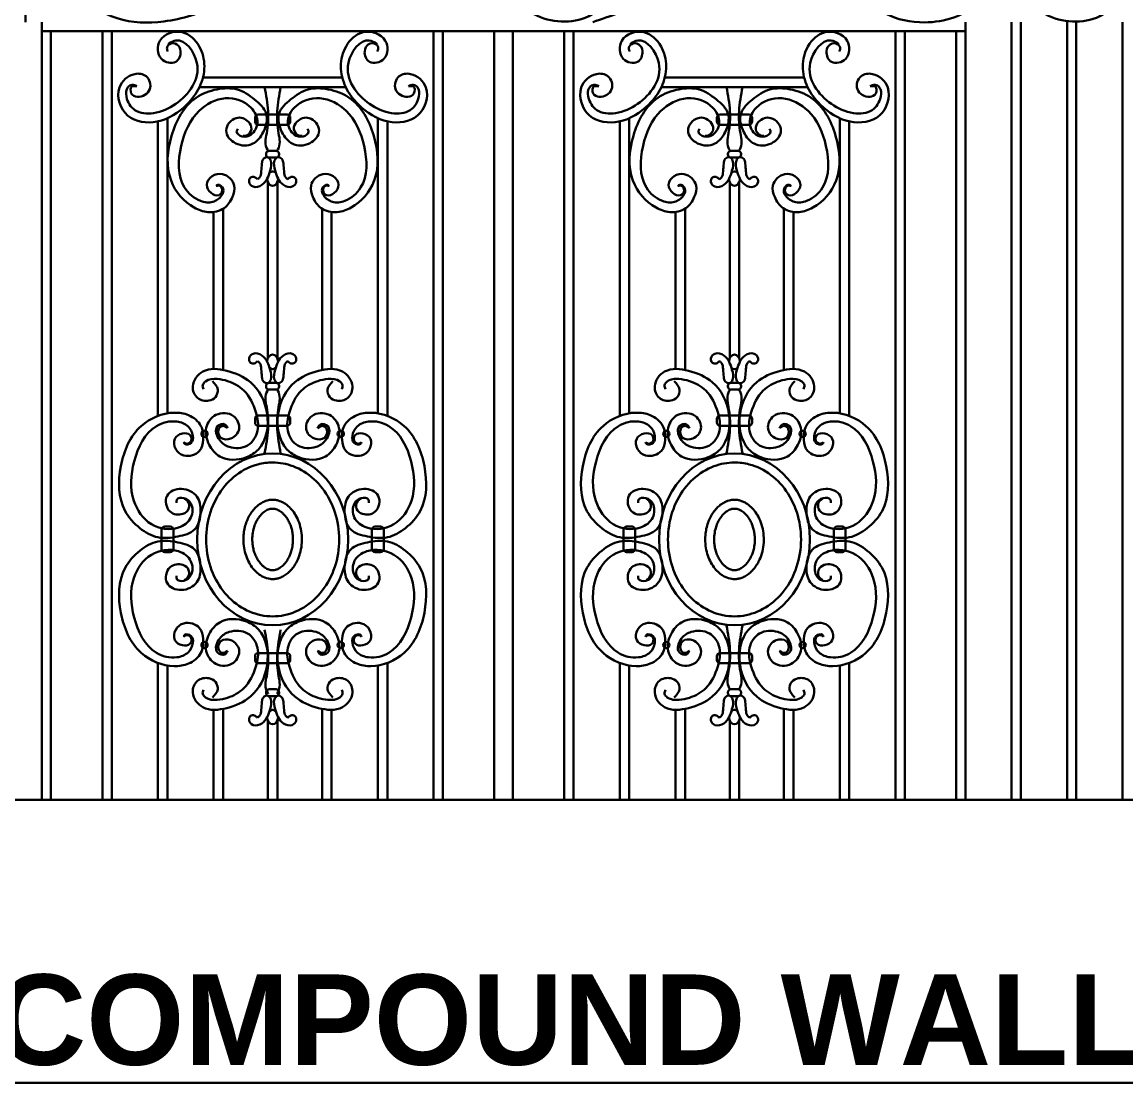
# Model space of a CAD drawing. Header units: metres. Extents: x 515 to 706, y -4 to 163.
# Drawn here: x 629.879 to 633.543, y 81.692 to 85.213 of the extents above; entities that cross this region are included whole.
import ezdxf

# ---------------------------------------------------------------- set-up
doc = ezdxf.new("R2010")
doc.units = ezdxf.units.M
doc.header["$MEASUREMENT"] = 0
doc.styles.add('NEW', font='arialbd.ttf', dxfattribs={"height": 0.23})
doc.dimstyles.new('Standard$0', dxfattribs={"dimtxt": 0.2, "dimasz": 0.23, "dimexe": 0.1805, "dimexo": 0.0625, "dimgap": 0.0955, "dimtad": 1, "dimzin": 0, "dimdsep": 46, "dimtxsty": 'Standard', "dimcen": 0, "dimdle": 440, "dimse1": 1, "dimse2": 1, "dimclrd": 256, "dimclrt": 256, "dimadec": 0, "dimazin": 0, "dimtfac": 1, "dimtofl": 0, "dimtmove": 0, "dimatfit": 3, "dimfxl": 0, "dimtolj": 1, "dimarcsym": 0})

# ---------------------------------------------------------------- blocks, each defined once
blk = doc.blocks.new('*D599')
at = {"lineweight": -2}
for p, q in [((625.127, 85.4451), (625.127, 84.3634)), ((625.127, 82.8621), (625.127, 83.6057))]:
    blk.add_line(p, q, dxfattribs=at)
at = {"lineweight": 40}
for points in [[(625.0886, 85.4451), (625.1653, 85.4451), (625.127, 85.6751)], [(625.0886, 82.8621), (625.1653, 82.8621), (625.127, 82.6321)]]:
    blk.add_solid(points, dxfattribs=at)
at = {"layer": 'Defpoints', "color": 0, "lineweight": 40}
for p in [(630.3776, 85.6751), (625.127, 82.6321), (630.3776, 82.6321)]:
    blk.add_point(p, dxfattribs=at)
at = {"lineweight": 30, "insert": (625.0087, 83.9845), "char_height": 0.2, "attachment_point": 5, "rotation": 90}
blk.add_mtext('\\A1;3.04', dxfattribs=at)

msp = doc.modelspace()

# ---------------------------------------------------------------- linework, layer by layer
at = {"lineweight": 30}
for p, q in [((629.89017, 86.04085), (629.89017, 85.21316)), ((629.94439, 85.21316), (629.94439, 82.63208)), ((629.94439, 85.21316), (629.94439, 82.63208)), ((633.0103, 85.21316), (633.0103, 82.63208)), ((633.0103, 85.21316), (633.0103, 82.63208)), ((633.1636, 85.21316), (633.1636, 82.63208)), ((633.19426, 85.21316), (633.19426, 82.63208)), ((633.34755, 85.21316), (633.34755, 82.63208)), ((633.37821, 85.21316), (633.37821, 82.63208)), ((633.53151, 85.21316), (633.53151, 82.63208)), ((629.94439, 85.1825), (631.47734, 85.1825)), ((629.97504, 85.1825), (629.97504, 82.63208)), ((631.44669, 85.1825), (631.44669, 82.63208)), ((633.0103, 85.1825), (631.47734, 85.1825)), ((631.508, 85.1825), (631.508, 82.63208)), ((632.97964, 85.1825), (632.97964, 82.63208)), ((630.94205, 85.02897), (630.47968, 85.02897)), ((632.01264, 85.02897), (632.47501, 85.02897)), ((630.95353, 84.9973), (630.4682, 84.9973)), ((632.00116, 84.9973), (632.48649, 84.9973)), ((626.23182, 82.63208), (633.71266, 82.63208))]:
    msp.add_line(p, q, dxfattribs=at)
for points in [[(630.14596, 82.63208), (630.14596, 85.1825)], [(630.17662, 82.63208), (630.17662, 85.1825)], [(631.24511, 82.63208), (631.24511, 85.1825)], [(631.27577, 82.63208), (631.27577, 85.1825)], [(631.67892, 82.63208), (631.67892, 85.1825)], [(631.70958, 82.63208), (631.70958, 85.1825)], [(632.77807, 82.63208), (632.77807, 85.1825)], [(632.80873, 82.63208), (632.80873, 85.1825)], [(630.36158, 83.91465), (630.36158, 84.89407)], [(631.06015, 83.91465), (631.06015, 84.89407)], [(631.89454, 83.91465), (631.89454, 84.89407)], [(632.59311, 83.91465), (632.59311, 84.89407)], [(630.32991, 83.906), (630.32991, 84.88358)], [(631.09182, 83.906), (631.09182, 84.88358)], [(631.86287, 83.906), (631.86287, 84.88358)], [(632.62478, 83.906), (632.62478, 84.88358)], [(630.69503, 84.09708), (630.69503, 84.68241)], [(630.7267, 84.09708), (630.7267, 84.68241)], [(632.22799, 84.09708), (632.22799, 84.68241)], [(632.25966, 84.09708), (632.25966, 84.68241)], [(630.51508, 84.06189), (630.51508, 84.58317)], [(630.54675, 84.05859), (630.54675, 84.59367)], [(630.87498, 84.05859), (630.87498, 84.59367)], [(630.90665, 84.06189), (630.90665, 84.58317)], [(632.04804, 84.06189), (632.04804, 84.58317)], [(632.07971, 84.05859), (632.07971, 84.59367)], [(632.40794, 84.05859), (632.40794, 84.59367)], [(632.43961, 84.06189), (632.43961, 84.58317)], [(630.32991, 83.0865), (630.32991, 82.63208)], [(630.36158, 83.07785), (630.36158, 82.63208)], [(631.06015, 83.07785), (631.06015, 82.63208)], [(631.09182, 83.0865), (631.09182, 82.63208)], [(631.86287, 83.0865), (631.86287, 82.63208)], [(631.89454, 83.07785), (631.89454, 82.63208)], [(632.59311, 83.07785), (632.59311, 82.63208)], [(632.62478, 83.0865), (632.62478, 82.63208)], [(630.51508, 82.93061), (630.51508, 82.63208)], [(630.54675, 82.93391), (630.54675, 82.63208)], [(630.87498, 82.93391), (630.87498, 82.63208)], [(630.90665, 82.93061), (630.90665, 82.63208)], [(632.04804, 82.93061), (632.04804, 82.63208)], [(632.07971, 82.93391), (632.07971, 82.63208)], [(632.40794, 82.93391), (632.40794, 82.63208)], [(632.43961, 82.93061), (632.43961, 82.63208)], [(630.69503, 82.89542), (630.69503, 82.63208)], [(630.7267, 82.89542), (630.7267, 82.63208)], [(632.22799, 82.89542), (632.22799, 82.63208)], [(632.25966, 82.89542), (632.25966, 82.63208)]]:
    msp.add_lwpolyline(points, dxfattribs=at)
for points in [[(630.7693, 84.88304, -0.4142136), (630.75874, 84.87248), (630.66299, 84.87248, -0.4142136), (630.65243, 84.88304), (630.65243, 84.89553, -0.4142136), (630.66299, 84.90609), (630.75874, 84.90609, -0.4142136), (630.7693, 84.89553)], [(632.18539, 84.88304, 0.4142136), (632.19595, 84.87248), (632.2917, 84.87248, 0.4142136), (632.30226, 84.88304), (632.30226, 84.89553, 0.4142136), (632.2917, 84.90609), (632.19595, 84.90609, 0.4142136), (632.18539, 84.89553)], [(630.73276, 84.77395, -0.4142136), (630.7222, 84.76339), (630.69953, 84.76339, -0.4142136), (630.68897, 84.77395), (630.68897, 84.77554, -0.4142136), (630.69953, 84.78609), (630.7222, 84.78609, -0.4142136), (630.73276, 84.77554)], [(632.22193, 84.77395, 0.4142136), (632.23249, 84.76339), (632.25516, 84.76339, 0.4142136), (632.26572, 84.77395), (632.26572, 84.77554, 0.4142136), (632.25516, 84.78609), (632.23249, 84.78609, 0.4142136), (632.22193, 84.77554)], [(630.68897, 84.00554, -0.4142136), (630.69953, 84.0161), (630.7222, 84.0161, -0.4142136), (630.73276, 84.00554), (630.73276, 84.00395, -0.4142136), (630.7222, 83.9934), (630.69953, 83.9934, -0.4142136), (630.68897, 84.00395)], [(632.26572, 84.00554, 0.4142136), (632.25516, 84.0161), (632.23249, 84.0161, 0.4142136), (632.22193, 84.00554), (632.22193, 84.00395, 0.4142136), (632.23249, 83.9934), (632.25516, 83.9934, 0.4142136), (632.26572, 84.00395)], [(630.65243, 83.89645, -0.4142136), (630.66299, 83.90701), (630.75874, 83.90701, -0.4142136), (630.7693, 83.89645), (630.7693, 83.88396, -0.4142136), (630.75874, 83.8734), (630.66299, 83.8734, -0.4142136), (630.65243, 83.88396)], [(632.30226, 83.89645, 0.4142136), (632.2917, 83.90701), (632.19595, 83.90701, 0.4142136), (632.18539, 83.89645), (632.18539, 83.88396, 0.4142136), (632.19595, 83.8734), (632.2917, 83.8734, 0.4142136), (632.30226, 83.88396)], [(630.38129, 83.5281, 0.4142136), (630.37073, 83.53865), (630.35285, 83.53865, 0.4142136), (630.34229, 83.5281), (630.34229, 83.4644, 0.4142136), (630.35285, 83.45385), (630.37073, 83.45385, 0.4142136), (630.38129, 83.4644)], [(631.04045, 83.5281, -0.4142136), (631.051, 83.53865), (631.06888, 83.53865, -0.4142136), (631.07944, 83.5281), (631.07944, 83.4644, -0.4142136), (631.06888, 83.45385), (631.051, 83.45385, -0.4142136), (631.04045, 83.4644)], [(631.91424, 83.5281, 0.4142136), (631.90369, 83.53865), (631.88581, 83.53865, 0.4142136), (631.87525, 83.5281), (631.87525, 83.4644, 0.4142136), (631.88581, 83.45385), (631.90369, 83.45385, 0.4142136), (631.91424, 83.4644)], [(632.5734, 83.5281, -0.4142136), (632.58396, 83.53865), (632.60184, 83.53865, -0.4142136), (632.6124, 83.5281), (632.6124, 83.4644, -0.4142136), (632.60184, 83.45385), (632.58396, 83.45385, -0.4142136), (632.5734, 83.4644)], [(630.65243, 83.09605, 0.4142136), (630.66299, 83.08549), (630.75874, 83.08549, 0.4142136), (630.7693, 83.09605), (630.7693, 83.10854, 0.4142136), (630.75874, 83.1191), (630.66299, 83.1191, 0.4142136), (630.65243, 83.10854)], [(632.30226, 83.09605, -0.4142136), (632.2917, 83.08549), (632.19595, 83.08549, -0.4142136), (632.18539, 83.09605), (632.18539, 83.10854, -0.4142136), (632.19595, 83.1191), (632.2917, 83.1191, -0.4142136), (632.30226, 83.10854)], [(630.68897, 82.98696, 0.4142136), (630.69953, 82.9764), (630.7222, 82.9764, 0.4142136), (630.73276, 82.98696), (630.73276, 82.98855, 0.4142136), (630.7222, 82.9991), (630.69953, 82.9991, 0.4142136), (630.68897, 82.98855)], [(632.26572, 82.98696, -0.4142136), (632.25516, 82.9764), (632.23249, 82.9764, -0.4142136), (632.22193, 82.98696), (632.22193, 82.98855, -0.4142136), (632.23249, 82.9991), (632.25516, 82.9991, -0.4142136), (632.26572, 82.98855)]]:
    msp.add_lwpolyline(points, format="xyb", close=True, dxfattribs=at)
for centre in [(630.48473, 83.84671), (630.937, 83.84671), (632.01769, 83.84671), (632.46995, 83.84671), (630.48473, 83.14579), (630.937, 83.14579), (632.01769, 83.14579), (632.46995, 83.14579)]:
    msp.add_circle(centre, 0.01044, dxfattribs=at)
for centre, major_axis, start_param, end_param in [((630.71087, 84.6938), (0, 0.024), 5.6717683, 6.8946023), ((630.71087, 84.6938), (0, 0.024), 7.8539816, 10.9955743), ((630.71087, 84.08569), (0, 0.024), 4.712389, 7.8539816), ((630.71087, 84.08569), (0, 0.024), 2.5301757, 3.7530096), ((632.24382, 82.90681), (0, 0.024), -0.611417, 0.611417), ((632.24382, 82.90681), (0, -0.024), 4.712389, 7.8539816)]:
    msp.add_ellipse(centre, major_axis=major_axis, ratio=0.7493723, start_param=start_param, end_param=end_param, dxfattribs=at)
at = {"lineweight": 30, "extrusion": (0, 0, -1)}
for centre, major_axis, start_param, end_param in [((632.24382, 84.6938), (0, 0.024), 5.6717683, 6.8946023), ((632.24382, 84.6938), (0, 0.024), 7.8539816, 10.9955743), ((632.24382, 84.08569), (0, 0.024), 4.712389, 7.8539816), ((632.24382, 84.08569), (0, 0.024), 2.5301757, 3.7530096), ((630.71087, 82.90681), (0, 0.024), -0.611417, 0.611417), ((630.71087, 82.90681), (0, -0.024), 4.712389, 7.8539816)]:
    msp.add_ellipse(centre, major_axis=major_axis, ratio=0.7493723, start_param=start_param, end_param=end_param, dxfattribs=at)
at = {"lineweight": 30}
msp.add_ellipse((630.71087, 83.49625), major_axis=(0, 0.28495), ratio=0.8790904, dxfattribs=at)
at = {"lineweight": 30, "extrusion": (0, 0, -1)}
msp.add_ellipse((632.24382, 83.49625), major_axis=(0, 0.28495), ratio=0.8790904, dxfattribs=at)
at = {"lineweight": 30}
for points in [[(630.68035, 85.8785), (630.73173, 85.68524), (630.69427, 85.43306), (630.52686, 85.27119), (630.34942, 85.2153), (630.19463, 85.22566), (630.06103, 85.33171), (630.04581, 85.48088), (630.11952, 85.55022), (630.20136, 85.51753), (630.18234, 85.43358), (630.12566, 85.44627), (630.12241, 85.48747), (630.14749, 85.48079), (630.15044, 85.46554)], [(631.76146, 85.37201), (631.77022, 85.37535), (631.78572, 85.36466), (631.76106, 85.34766), (631.74565, 85.36357), (631.75309, 85.39303), (631.82254, 85.37971), (631.82292, 85.29619), (631.74865, 85.2278), (631.56954, 85.24465), (631.45188, 85.39795), (631.38371, 85.48954), (631.31965, 85.51321), (631.27048, 85.48791), (631.26794, 85.43923), (631.28161, 85.42335), (631.30268, 85.43344), (631.30059, 85.44713)], [(633.45796, 85.37201), (633.46672, 85.37535), (633.48222, 85.36466), (633.45756, 85.34766), (633.44215, 85.36357), (633.44959, 85.39303), (633.51904, 85.37971), (633.51942, 85.29619), (633.44515, 85.2278), (633.26604, 85.24465), (633.14838, 85.39795), (633.08021, 85.48954), (633.01615, 85.51321), (632.96698, 85.48791), (632.96444, 85.43923), (632.97811, 85.42335), (632.99918, 85.43344), (632.99709, 85.44713)], [(631.7741, 85.21316), (631.9475, 85.27457), (632.60382, 85.34475), (632.7443, 85.24167), (632.87476, 85.21224), (633.05448, 85.2801), (633.10383, 85.4003), (633.06232, 85.48325), (633.02634, 85.49984), (632.97653, 85.49708)], [(630.2603, 84.99895), (630.24337, 84.99895), (630.24176, 84.97641), (630.26191, 84.96514), (630.30301, 84.9901), (630.29092, 85.03358), (630.25304, 85.04082), (630.20227, 84.99573), (630.22967, 84.90314), (630.32719, 84.88301), (630.42631, 84.94018), (630.46822, 84.99734), (630.48434, 85.06659), (630.46711, 85.1324), (630.4102, 85.17931), (630.33686, 85.15113), (630.34169, 85.09155), (630.38924, 85.08108), (630.40536, 85.11651), (630.39327, 85.13905), (630.36748, 85.13905), (630.36023, 85.12536), (630.36345, 85.1157)], [(631.16143, 84.99895), (631.17836, 84.99895), (631.17997, 84.97641), (631.15982, 84.96514), (631.11872, 84.9901), (631.13081, 85.03358), (631.16869, 85.04082), (631.21946, 84.99573), (631.19206, 84.90314), (631.09454, 84.88301), (630.99542, 84.94018), (630.95351, 84.99734), (630.93739, 85.06659), (630.95462, 85.1324), (631.01153, 85.17931), (631.08487, 85.15113), (631.08004, 85.09155), (631.03249, 85.08108), (631.01637, 85.11651), (631.02846, 85.13905), (631.05425, 85.13905), (631.0615, 85.12536), (631.05828, 85.1157)], [(631.79326, 84.99895), (631.77633, 84.99895), (631.77472, 84.97641), (631.79487, 84.96514), (631.83597, 84.9901), (631.82388, 85.03358), (631.786, 85.04082), (631.73523, 84.99573), (631.76263, 84.90314), (631.86015, 84.88301), (631.95927, 84.94018), (632.00118, 84.99734), (632.0173, 85.06659), (632.00007, 85.1324), (631.94316, 85.17931), (631.86982, 85.15113), (631.87465, 85.09155), (631.9222, 85.08108), (631.93832, 85.11651), (631.92623, 85.13905), (631.90044, 85.13905), (631.89319, 85.12536), (631.89641, 85.1157)], [(632.69439, 84.99895), (632.71132, 84.99895), (632.71293, 84.97641), (632.69278, 84.96514), (632.65168, 84.9901), (632.66377, 85.03358), (632.70165, 85.04082), (632.75242, 84.99573), (632.72502, 84.90314), (632.6275, 84.88301), (632.52837, 84.94018), (632.48647, 84.99734), (632.47035, 85.06659), (632.48758, 85.1324), (632.54449, 85.17931), (632.61783, 85.15113), (632.613, 85.09155), (632.56545, 85.08108), (632.54933, 85.11651), (632.56142, 85.13905), (632.58721, 85.13905), (632.59446, 85.12536), (632.59124, 85.1157)], [(630.36426, 85.14147), (630.39005, 85.15193), (630.45936, 85.07786), (630.38924, 84.94179), (630.31591, 84.91119), (630.25385, 84.92086), (630.22564, 84.96594), (630.23048, 84.99734), (630.24418, 85.00459), (630.2603, 85.00056)], [(631.05747, 85.14147), (631.03168, 85.15193), (630.96237, 85.07786), (631.03249, 84.94179), (631.10583, 84.91119), (631.16788, 84.92086), (631.19609, 84.96594), (631.19125, 84.99734), (631.17755, 85.00459), (631.16143, 85.00056)], [(631.89722, 85.14147), (631.92301, 85.15193), (631.99232, 85.07786), (631.9222, 84.94179), (631.84886, 84.91119), (631.78681, 84.92086), (631.7586, 84.96594), (631.76344, 84.99734), (631.77714, 85.00459), (631.79326, 85.00056)], [(632.59043, 85.14147), (632.56464, 85.15193), (632.49533, 85.07786), (632.56545, 84.94179), (632.63878, 84.91119), (632.70084, 84.92086), (632.72905, 84.96594), (632.72421, 84.99734), (632.71051, 85.00459), (632.69439, 85.00056)], [(630.52324, 84.66965), (630.53514, 84.66963), (630.54354, 84.65382), (630.53175, 84.63917), (630.50628, 84.64621), (630.49228, 84.67325), (630.5105, 84.70223), (630.54403, 84.70866), (630.58343, 84.67046), (630.57746, 84.63303), (630.54961, 84.59556), (630.49617, 84.58286), (630.4506, 84.59725), (630.37366, 84.68724), (630.37526, 84.8361), (630.45655, 84.96215), (630.52652, 84.98983), (630.59329, 84.98933), (630.6511, 84.95595), (630.68926, 84.90993), (630.67982, 84.84788), (630.64551, 84.80965), (630.58843, 84.81056), (630.55671, 84.85322), (630.58981, 84.89478), (630.63082, 84.88204), (630.64025, 84.85809), (630.62441, 84.83683), (630.61305, 84.83513)], [(630.68428, 84.9973), (630.69572, 84.91731), (630.69114, 84.84418), (630.68733, 84.81523), (630.69343, 84.79009), (630.69648, 84.78552)], [(630.73745, 84.9973), (630.72601, 84.91731), (630.73059, 84.84418), (630.7344, 84.81523), (630.7283, 84.79009), (630.72525, 84.78552)], [(630.89849, 84.66965), (630.88659, 84.66963), (630.87819, 84.65382), (630.88998, 84.63917), (630.91545, 84.64621), (630.92945, 84.67325), (630.91123, 84.70223), (630.8777, 84.70866), (630.8383, 84.67046), (630.84427, 84.63303), (630.87212, 84.59556), (630.92556, 84.58286), (630.97113, 84.59725), (631.04807, 84.68724), (631.04647, 84.8361), (630.96518, 84.96215), (630.89521, 84.98983), (630.82844, 84.98933), (630.77063, 84.95595), (630.73247, 84.90993), (630.74191, 84.84788), (630.77622, 84.80965), (630.8333, 84.81056), (630.86502, 84.85322), (630.83193, 84.89478), (630.79091, 84.88204), (630.78148, 84.85809), (630.79732, 84.83683), (630.80868, 84.83513)], [(632.0562, 84.66965), (632.0681, 84.66963), (632.0765, 84.65382), (632.06471, 84.63917), (632.03924, 84.64621), (632.02524, 84.67325), (632.04346, 84.70223), (632.07699, 84.70866), (632.11639, 84.67046), (632.11042, 84.63303), (632.08257, 84.59556), (632.02913, 84.58286), (631.98356, 84.59725), (631.90662, 84.68724), (631.90822, 84.8361), (631.98951, 84.96215), (632.05948, 84.98983), (632.12625, 84.98933), (632.18406, 84.95595), (632.22222, 84.90993), (632.21278, 84.84788), (632.17847, 84.80965), (632.12139, 84.81056), (632.08967, 84.85322), (632.12276, 84.89478), (632.16378, 84.88204), (632.17321, 84.85809), (632.15737, 84.83683), (632.14601, 84.83513)], [(632.21724, 84.9973), (632.22868, 84.91731), (632.2241, 84.84418), (632.22029, 84.81523), (632.22639, 84.79009), (632.22944, 84.78552)], [(632.27041, 84.9973), (632.25897, 84.91731), (632.26355, 84.84418), (632.26736, 84.81523), (632.26126, 84.79009), (632.25821, 84.78552)], [(632.43145, 84.66965), (632.41955, 84.66963), (632.41114, 84.65382), (632.42294, 84.63917), (632.44841, 84.64621), (632.46241, 84.67325), (632.44419, 84.70223), (632.41066, 84.70866), (632.37126, 84.67046), (632.37723, 84.63303), (632.40508, 84.59556), (632.45852, 84.58286), (632.50409, 84.59725), (632.58103, 84.68724), (632.57942, 84.8361), (632.49814, 84.96215), (632.42817, 84.98983), (632.3614, 84.98933), (632.30358, 84.95595), (632.26543, 84.90993), (632.27487, 84.84788), (632.30918, 84.80965), (632.36626, 84.81056), (632.39798, 84.85322), (632.36488, 84.89478), (632.32387, 84.88204), (632.31444, 84.85809), (632.33028, 84.83683), (632.34164, 84.83513)], [(630.52324, 84.66965), (630.5289, 84.67312), (630.54652, 84.66009), (630.54106, 84.63727), (630.51219, 84.61638), (630.47148, 84.61962), (630.41871, 84.6638), (630.40721, 84.80198), (630.46668, 84.91859), (630.55397, 84.96038), (630.63905, 84.92888), (630.66026, 84.88003), (630.6386, 84.83928), (630.60998, 84.83365), (630.59139, 84.84976), (630.59512, 84.85937)], [(630.89849, 84.66965), (630.89283, 84.67312), (630.87521, 84.66009), (630.88067, 84.63727), (630.90954, 84.61638), (630.95025, 84.61962), (631.00302, 84.6638), (631.01452, 84.80198), (630.95505, 84.91859), (630.86776, 84.96038), (630.78269, 84.92888), (630.76147, 84.88003), (630.78313, 84.83928), (630.81175, 84.83365), (630.83034, 84.84976), (630.82661, 84.85937)], [(632.0562, 84.66965), (632.06186, 84.67312), (632.07948, 84.66009), (632.07402, 84.63727), (632.04514, 84.61638), (632.00444, 84.61962), (631.95167, 84.6638), (631.94017, 84.80198), (631.99964, 84.91859), (632.08693, 84.96038), (632.172, 84.92888), (632.19322, 84.88003), (632.17156, 84.83928), (632.14294, 84.83365), (632.12435, 84.84976), (632.12808, 84.85937)], [(632.43145, 84.66965), (632.42578, 84.67312), (632.40817, 84.66009), (632.41363, 84.63727), (632.4425, 84.61638), (632.48321, 84.61962), (632.53598, 84.6638), (632.54748, 84.80198), (632.48801, 84.91859), (632.40072, 84.96038), (632.31564, 84.92888), (632.29443, 84.88003), (632.31609, 84.83928), (632.34471, 84.83365), (632.3633, 84.84976), (632.35957, 84.85937)], [(630.66032, 84.6916), (630.64999, 84.6991), (630.63778, 84.69723), (630.63262, 84.68269), (630.64576, 84.66721), (630.67534, 84.67284), (630.70257, 84.72021), (630.70444, 84.75351), (630.69506, 84.7643), (630.68003, 84.75914), (630.67534, 84.74413), (630.67299, 84.71786), (630.66736, 84.69723), (630.66032, 84.6916)], [(630.76141, 84.6916), (630.77174, 84.6991), (630.78395, 84.69723), (630.78911, 84.68269), (630.77597, 84.66721), (630.74639, 84.67284), (630.71916, 84.72021), (630.71729, 84.75351), (630.72667, 84.7643), (630.7417, 84.75914), (630.74639, 84.74413), (630.74874, 84.71786), (630.75437, 84.69723), (630.76141, 84.6916)], [(632.19328, 84.6916), (632.18295, 84.6991), (632.17074, 84.69723), (632.16558, 84.68269), (632.17872, 84.66721), (632.2083, 84.67284), (632.23553, 84.72021), (632.2374, 84.75351), (632.22801, 84.7643), (632.21299, 84.75914), (632.2083, 84.74413), (632.20595, 84.71786), (632.20032, 84.69723), (632.19328, 84.6916)], [(632.29437, 84.6916), (632.3047, 84.6991), (632.31691, 84.69723), (632.32207, 84.68269), (632.30892, 84.66721), (632.27935, 84.67284), (632.25212, 84.72021), (632.25025, 84.75351), (632.25963, 84.7643), (632.27466, 84.75914), (632.27935, 84.74413), (632.2817, 84.71786), (632.28733, 84.69723), (632.29437, 84.6916)], [(630.66032, 84.08789), (630.64999, 84.08038), (630.63778, 84.08226), (630.63262, 84.0968), (630.64576, 84.11228), (630.67534, 84.10665), (630.70257, 84.05928), (630.70444, 84.02598), (630.69506, 84.01519), (630.68003, 84.02035), (630.67534, 84.03536), (630.67299, 84.06162), (630.66736, 84.08226), (630.66032, 84.08789)], [(630.76141, 84.08789), (630.77174, 84.08038), (630.78395, 84.08226), (630.78911, 84.0968), (630.77597, 84.11228), (630.74639, 84.10665), (630.71916, 84.05928), (630.71729, 84.02598), (630.72667, 84.01519), (630.7417, 84.02035), (630.74639, 84.03536), (630.74874, 84.06162), (630.75437, 84.08226), (630.76141, 84.08789)], [(632.19328, 84.08789), (632.18295, 84.08038), (632.17074, 84.08226), (632.16558, 84.0968), (632.17872, 84.11228), (632.2083, 84.10665), (632.23553, 84.05928), (632.2374, 84.02598), (632.22801, 84.01519), (632.21299, 84.02035), (632.2083, 84.03536), (632.20595, 84.06162), (632.20032, 84.08226), (632.19328, 84.08789)], [(632.29437, 84.08789), (632.3047, 84.08038), (632.31691, 84.08226), (632.32207, 84.0968), (632.30892, 84.11228), (632.27935, 84.10665), (632.25212, 84.05928), (632.25025, 84.02598), (632.25963, 84.01519), (632.27466, 84.02035), (632.27935, 84.03536), (632.2817, 84.06162), (632.28733, 84.08226), (632.29437, 84.08789)], [(630.51101, 84.02097), (630.52848, 83.99381), (630.52071, 83.96859), (630.49936, 83.95696), (630.4615, 83.96569), (630.44596, 84.00448), (630.47897, 84.05297), (630.55857, 84.05588), (630.63721, 84.01806), (630.69254, 83.91331), (630.66342, 83.79499), (630.62362, 83.7688), (630.53528, 83.77171), (630.50033, 83.81051), (630.49062, 83.86676), (630.52266, 83.90943), (630.5809, 83.90555), (630.59935, 83.86288), (630.57216, 83.83087), (630.53916, 83.83378), (630.53236, 83.86288), (630.54304, 83.87258), (630.56149, 83.86579)], [(630.91072, 84.02097), (630.89325, 83.99381), (630.90102, 83.96859), (630.92237, 83.95696), (630.96023, 83.96569), (630.97577, 84.00448), (630.94276, 84.05297), (630.86316, 84.05588), (630.78452, 84.01806), (630.72919, 83.91331), (630.75831, 83.79499), (630.79811, 83.7688), (630.88645, 83.77171), (630.9214, 83.81051), (630.93111, 83.86676), (630.89908, 83.90943), (630.84083, 83.90555), (630.82238, 83.86288), (630.84957, 83.83087), (630.88257, 83.83378), (630.88937, 83.86288), (630.87869, 83.87258), (630.86024, 83.86579)], [(632.04396, 84.02097), (632.06144, 83.99381), (632.05367, 83.96859), (632.03232, 83.95696), (631.99446, 83.96569), (631.97892, 84.00448), (632.01193, 84.05297), (632.09153, 84.05588), (632.17017, 84.01806), (632.2255, 83.91331), (632.19638, 83.79499), (632.15658, 83.7688), (632.06823, 83.77171), (632.03329, 83.81051), (632.02358, 83.86676), (632.05561, 83.90943), (632.11386, 83.90555), (632.13231, 83.86288), (632.10512, 83.83087), (632.07212, 83.83378), (632.06532, 83.86288), (632.076, 83.87258), (632.09445, 83.86579)], [(632.44368, 84.02097), (632.42621, 83.99381), (632.43398, 83.96859), (632.45533, 83.95696), (632.49319, 83.96569), (632.50873, 84.00448), (632.47572, 84.05297), (632.39612, 84.05588), (632.31748, 84.01806), (632.26215, 83.91331), (632.29127, 83.79499), (632.33107, 83.7688), (632.41941, 83.77171), (632.45436, 83.81051), (632.46407, 83.86676), (632.43203, 83.90943), (632.37379, 83.90555), (632.35534, 83.86288), (632.38252, 83.83087), (632.41553, 83.83378), (632.42233, 83.86288), (632.41165, 83.87258), (632.3932, 83.86579)], [(630.56149, 83.86579), (630.55207, 83.87802), (630.52808, 83.87168), (630.53514, 83.82516), (630.56688, 83.80331), (630.62756, 83.80824), (630.66072, 83.85617), (630.65507, 83.9182), (630.61556, 83.99009), (630.56124, 84.02181), (630.52667, 84.02886), (630.48787, 84.0204), (630.47869, 84.00842), (630.48152, 83.99503)], [(630.86024, 83.86579), (630.86966, 83.87802), (630.89365, 83.87168), (630.8866, 83.82516), (630.85485, 83.80331), (630.79417, 83.80824), (630.76101, 83.85617), (630.76666, 83.9182), (630.80617, 83.99009), (630.86049, 84.02181), (630.89506, 84.02886), (630.93386, 84.0204), (630.94304, 84.00842), (630.94021, 83.99503)], [(632.09445, 83.86579), (632.08503, 83.87802), (632.06104, 83.87168), (632.06809, 83.82516), (632.09984, 83.80331), (632.16052, 83.80824), (632.19368, 83.85617), (632.18803, 83.9182), (632.14852, 83.99009), (632.0942, 84.02181), (632.05963, 84.02886), (632.02082, 84.0204), (632.01165, 84.00842), (632.01448, 83.99503)], [(632.3932, 83.86579), (632.40262, 83.87802), (632.42661, 83.87168), (632.41955, 83.82516), (632.38781, 83.80331), (632.32713, 83.80824), (632.29397, 83.85617), (632.29962, 83.9182), (632.33913, 83.99009), (632.39345, 84.02181), (632.42802, 84.02886), (632.46682, 84.0204), (632.476, 84.00842), (632.47317, 83.99503)], [(630.68428, 83.78219), (630.69572, 83.86218), (630.69114, 83.93531), (630.68733, 83.96426), (630.69343, 83.9894), (630.69648, 83.99397)], [(630.73745, 83.78219), (630.72601, 83.86218), (630.73059, 83.93531), (630.7344, 83.96426), (630.7283, 83.9894), (630.72525, 83.99397)], [(632.21724, 83.78219), (632.22868, 83.86218), (632.2241, 83.93531), (632.22029, 83.96426), (632.22639, 83.9894), (632.22944, 83.99397)], [(632.27041, 83.78219), (632.25897, 83.86218), (632.26355, 83.93531), (632.26736, 83.96426), (632.26126, 83.9894), (632.25821, 83.99397)], [(630.41543, 83.81908), (630.42599, 83.8136), (630.44075, 83.82374), (630.43706, 83.84218), (630.41122, 83.84771), (630.38631, 83.83019), (630.38907, 83.79608), (630.41583, 83.77488), (630.46843, 83.79055), (630.48043, 83.82651), (630.47305, 83.8726), (630.43152, 83.90856), (630.38446, 83.91686), (630.27465, 83.8726), (630.20728, 83.73985), (630.22113, 83.5905), (630.27039, 83.53363), (630.32983, 83.50321), (630.39653, 83.5061), (630.45163, 83.52928), (630.47193, 83.58867), (630.45917, 83.63843), (630.40813, 83.664), (630.36028, 83.64082), (630.37043, 83.58867), (630.41269, 83.58102), (630.43213, 83.5979), (630.4279, 83.62407), (630.4186, 83.63083)], [(631.0063, 83.81908), (630.99574, 83.8136), (630.98098, 83.82374), (630.98467, 83.84218), (631.01051, 83.84771), (631.03542, 83.83019), (631.03266, 83.79608), (631.0059, 83.77488), (630.9533, 83.79055), (630.9413, 83.82651), (630.94868, 83.8726), (630.99021, 83.90856), (631.03727, 83.91686), (631.14708, 83.8726), (631.21445, 83.73985), (631.2006, 83.5905), (631.15134, 83.53363), (631.0919, 83.50321), (631.0252, 83.5061), (630.9701, 83.52928), (630.9498, 83.58867), (630.96256, 83.63843), (631.0136, 83.664), (631.06145, 83.64082), (631.0513, 83.58867), (631.00904, 83.58102), (630.98961, 83.5979), (630.99383, 83.62407), (631.00313, 83.63083)], [(631.94839, 83.81908), (631.95894, 83.8136), (631.97371, 83.82374), (631.97002, 83.84218), (631.94418, 83.84771), (631.91926, 83.83019), (631.92203, 83.79608), (631.94879, 83.77488), (632.00139, 83.79055), (632.01339, 83.82651), (632.00601, 83.8726), (631.96448, 83.90856), (631.91742, 83.91686), (631.80761, 83.8726), (631.74024, 83.73985), (631.75409, 83.5905), (631.80334, 83.53363), (631.86279, 83.50321), (631.92949, 83.5061), (631.98459, 83.52928), (632.00489, 83.58867), (631.99212, 83.63843), (631.94109, 83.664), (631.89324, 83.64082), (631.90339, 83.58867), (631.94565, 83.58102), (631.96508, 83.5979), (631.96086, 83.62407), (631.95156, 83.63083)], [(632.53926, 83.81908), (632.5287, 83.8136), (632.51394, 83.82374), (632.51763, 83.84218), (632.54347, 83.84771), (632.56838, 83.83019), (632.56562, 83.79608), (632.53885, 83.77488), (632.48626, 83.79055), (632.47426, 83.82651), (632.48164, 83.8726), (632.52317, 83.90856), (632.57023, 83.91686), (632.68004, 83.8726), (632.74741, 83.73985), (632.73356, 83.5905), (632.6843, 83.53363), (632.62486, 83.50321), (632.55816, 83.5061), (632.50306, 83.52928), (632.48276, 83.58867), (632.49552, 83.63843), (632.54656, 83.664), (632.59441, 83.64082), (632.58426, 83.58867), (632.542, 83.58102), (632.52256, 83.5979), (632.52679, 83.62407), (632.53608, 83.63083)], [(630.41543, 83.81908), (630.41885, 83.81339), (630.44049, 83.8168), (630.44619, 83.83957), (630.43024, 83.87144), (630.39265, 83.88737), (630.32543, 83.87257), (630.25138, 83.75534), (630.25024, 83.62445), (630.30834, 83.54706), (630.39834, 83.53568), (630.43973, 83.5692), (630.43935, 83.61535), (630.41657, 83.63356), (630.39265, 83.62787), (630.39151, 83.61762)], [(631.0063, 83.81908), (631.00288, 83.81339), (630.98124, 83.8168), (630.97554, 83.83957), (630.99149, 83.87144), (631.02908, 83.88737), (631.0963, 83.87257), (631.17035, 83.75534), (631.17149, 83.62445), (631.11339, 83.54706), (631.02339, 83.53568), (630.982, 83.5692), (630.98238, 83.61535), (631.00516, 83.63356), (631.02908, 83.62787), (631.03022, 83.61762)], [(631.94839, 83.81908), (631.95181, 83.81339), (631.97345, 83.8168), (631.97915, 83.83957), (631.9632, 83.87144), (631.9256, 83.88737), (631.85839, 83.87257), (631.78434, 83.75534), (631.7832, 83.62445), (631.8413, 83.54706), (631.9313, 83.53568), (631.97269, 83.5692), (631.97231, 83.61535), (631.94953, 83.63356), (631.9256, 83.62787), (631.92447, 83.61762)], [(632.53926, 83.81908), (632.53584, 83.81339), (632.5142, 83.8168), (632.5085, 83.83957), (632.52445, 83.87144), (632.56204, 83.88737), (632.62926, 83.87257), (632.70331, 83.75534), (632.70445, 83.62445), (632.64635, 83.54706), (632.55635, 83.53568), (632.51496, 83.5692), (632.51533, 83.61535), (632.53812, 83.63356), (632.56204, 83.62787), (632.56318, 83.61762)], [(630.41543, 83.17342), (630.42599, 83.1789), (630.44075, 83.16876), (630.43706, 83.15032), (630.41122, 83.14479), (630.38631, 83.1623), (630.38907, 83.19641), (630.41583, 83.21762), (630.46843, 83.20195), (630.48043, 83.16599), (630.47305, 83.1199), (630.43152, 83.08394), (630.38446, 83.07564), (630.27465, 83.1199), (630.20728, 83.25265), (630.22113, 83.402), (630.27039, 83.45887), (630.32983, 83.48929), (630.39653, 83.4864), (630.45163, 83.46322), (630.47193, 83.40383), (630.45917, 83.35407), (630.40813, 83.3285), (630.36028, 83.35168), (630.37043, 83.40383), (630.41269, 83.41148), (630.43213, 83.3946), (630.4279, 83.36842), (630.4186, 83.36167)], [(630.41543, 83.17342), (630.41885, 83.17911), (630.44049, 83.17569), (630.44619, 83.15293), (630.43024, 83.12106), (630.39265, 83.10513), (630.32543, 83.11992), (630.25138, 83.23716), (630.25024, 83.36805), (630.30834, 83.44544), (630.39834, 83.45682), (630.43973, 83.4233), (630.43935, 83.37715), (630.41657, 83.35894), (630.39265, 83.36463), (630.39151, 83.37487)], [(631.0063, 83.17342), (630.99574, 83.1789), (630.98098, 83.16876), (630.98467, 83.15032), (631.01051, 83.14479), (631.03542, 83.1623), (631.03266, 83.19641), (631.0059, 83.21762), (630.9533, 83.20195), (630.9413, 83.16599), (630.94868, 83.1199), (630.99021, 83.08394), (631.03727, 83.07564), (631.14708, 83.1199), (631.21445, 83.25265), (631.2006, 83.402), (631.15134, 83.45887), (631.0919, 83.48929), (631.0252, 83.4864), (630.9701, 83.46322), (630.9498, 83.40383), (630.96256, 83.35407), (631.0136, 83.3285), (631.06145, 83.35168), (631.0513, 83.40383), (631.00904, 83.41148), (630.98961, 83.3946), (630.99383, 83.36842), (631.00313, 83.36167)], [(631.0063, 83.17342), (631.00288, 83.17911), (630.98124, 83.17569), (630.97554, 83.15293), (630.99149, 83.12106), (631.02908, 83.10513), (631.0963, 83.11992), (631.17035, 83.23716), (631.17149, 83.36805), (631.11339, 83.44544), (631.02339, 83.45682), (630.982, 83.4233), (630.98238, 83.37715), (631.00516, 83.35894), (631.02908, 83.36463), (631.03022, 83.37487)], [(631.94839, 83.17342), (631.95894, 83.1789), (631.97371, 83.16876), (631.97002, 83.15032), (631.94418, 83.14479), (631.91926, 83.1623), (631.92203, 83.19641), (631.94879, 83.21762), (632.00139, 83.20195), (632.01339, 83.16599), (632.00601, 83.1199), (631.96448, 83.08394), (631.91742, 83.07564), (631.80761, 83.1199), (631.74024, 83.25265), (631.75409, 83.402), (631.80334, 83.45887), (631.86279, 83.48929), (631.92949, 83.4864), (631.98459, 83.46322), (632.00489, 83.40383), (631.99212, 83.35407), (631.94109, 83.3285), (631.89324, 83.35168), (631.90339, 83.40383), (631.94565, 83.41148), (631.96508, 83.3946), (631.96086, 83.36842), (631.95156, 83.36167)], [(631.94839, 83.17342), (631.95181, 83.17911), (631.97345, 83.17569), (631.97915, 83.15293), (631.9632, 83.12106), (631.9256, 83.10513), (631.85839, 83.11992), (631.78434, 83.23716), (631.7832, 83.36805), (631.8413, 83.44544), (631.9313, 83.45682), (631.97269, 83.4233), (631.97231, 83.37715), (631.94953, 83.35894), (631.9256, 83.36463), (631.92447, 83.37487)], [(632.53926, 83.17342), (632.5287, 83.1789), (632.51394, 83.16876), (632.51763, 83.15032), (632.54347, 83.14479), (632.56838, 83.1623), (632.56562, 83.19641), (632.53885, 83.21762), (632.48626, 83.20195), (632.47426, 83.16599), (632.48164, 83.1199), (632.52317, 83.08394), (632.57023, 83.07564), (632.68004, 83.1199), (632.74741, 83.25265), (632.73356, 83.402), (632.6843, 83.45887), (632.62486, 83.48929), (632.55816, 83.4864), (632.50306, 83.46322), (632.48276, 83.40383), (632.49552, 83.35407), (632.54656, 83.3285), (632.59441, 83.35168), (632.58426, 83.40383), (632.542, 83.41148), (632.52256, 83.3946), (632.52679, 83.36842), (632.53608, 83.36167)], [(632.53926, 83.17342), (632.53584, 83.17911), (632.5142, 83.17569), (632.5085, 83.15293), (632.52445, 83.12106), (632.56204, 83.10513), (632.62926, 83.11992), (632.70331, 83.23716), (632.70445, 83.36805), (632.64635, 83.44544), (632.55635, 83.45682), (632.51496, 83.4233), (632.51533, 83.37715), (632.53812, 83.35894), (632.56204, 83.36463), (632.56318, 83.37487)], [(630.51101, 82.97153), (630.52848, 82.99869), (630.52071, 83.0239), (630.49936, 83.03554), (630.4615, 83.02681), (630.44596, 82.98802), (630.47897, 82.93953), (630.55857, 82.93662), (630.63721, 82.97444), (630.69254, 83.07919), (630.66342, 83.19751), (630.62362, 83.2237), (630.53528, 83.22079), (630.50033, 83.18199), (630.49062, 83.12574), (630.52266, 83.08307), (630.5809, 83.08694), (630.59935, 83.12962), (630.57216, 83.16162), (630.53916, 83.15871), (630.53236, 83.12962), (630.54304, 83.11992), (630.56149, 83.12671)], [(630.91072, 82.97153), (630.89325, 82.99869), (630.90102, 83.0239), (630.92237, 83.03554), (630.96023, 83.02681), (630.97577, 82.98802), (630.94276, 82.93953), (630.86316, 82.93662), (630.78452, 82.97444), (630.72919, 83.07919), (630.75831, 83.19751), (630.79811, 83.2237), (630.88645, 83.22079), (630.9214, 83.18199), (630.93111, 83.12574), (630.89908, 83.08307), (630.84083, 83.08694), (630.82238, 83.12962), (630.84957, 83.16162), (630.88257, 83.15871), (630.88937, 83.12962), (630.87869, 83.11992), (630.86024, 83.12671)], [(632.04396, 82.97153), (632.06144, 82.99869), (632.05367, 83.0239), (632.03232, 83.03554), (631.99446, 83.02681), (631.97892, 82.98802), (632.01193, 82.93953), (632.09153, 82.93662), (632.17017, 82.97444), (632.2255, 83.07919), (632.19638, 83.19751), (632.15658, 83.2237), (632.06823, 83.22079), (632.03329, 83.18199), (632.02358, 83.12574), (632.05561, 83.08307), (632.11386, 83.08694), (632.13231, 83.12962), (632.10512, 83.16162), (632.07212, 83.15871), (632.06532, 83.12962), (632.076, 83.11992), (632.09445, 83.12671)], [(632.21724, 83.21031), (632.22868, 83.13032), (632.2241, 83.05719), (632.22029, 83.02824), (632.22639, 83.0031), (632.22944, 82.99852)], [(632.44368, 82.97153), (632.42621, 82.99869), (632.43398, 83.0239), (632.45533, 83.03554), (632.49319, 83.02681), (632.50873, 82.98802), (632.47572, 82.93953), (632.39612, 82.93662), (632.31748, 82.97444), (632.26215, 83.07919), (632.29127, 83.19751), (632.33107, 83.2237), (632.41941, 83.22079), (632.45436, 83.18199), (632.46407, 83.12574), (632.43203, 83.08307), (632.37379, 83.08694), (632.35534, 83.12962), (632.38252, 83.16162), (632.41553, 83.15871), (632.42233, 83.12962), (632.41165, 83.11992), (632.3932, 83.12671)], [(632.27041, 83.21031), (632.25897, 83.13032), (632.26355, 83.05719), (632.26736, 83.02824), (632.26126, 83.0031), (632.25821, 82.99852)], [(630.56149, 83.12671), (630.55207, 83.11448), (630.52808, 83.12082), (630.53514, 83.16734), (630.56688, 83.18919), (630.62756, 83.18426), (630.66072, 83.13633), (630.65507, 83.0743), (630.61556, 83.00241), (630.56124, 82.97069), (630.52667, 82.96364), (630.48787, 82.9721), (630.47869, 82.98408), (630.48152, 82.99747)], [(630.68428, 83.19608), (630.69572, 83.11609), (630.69114, 83.04295), (630.68733, 83.014), (630.69343, 82.98886), (630.69648, 82.98429)], [(630.73745, 83.19608), (630.72601, 83.11609), (630.73059, 83.04295), (630.7344, 83.014), (630.7283, 82.98886), (630.72525, 82.98429)], [(630.86024, 83.12671), (630.86966, 83.11448), (630.89365, 83.12082), (630.8866, 83.16734), (630.85485, 83.18919), (630.79417, 83.18426), (630.76101, 83.13633), (630.76666, 83.0743), (630.80617, 83.00241), (630.86049, 82.97069), (630.89506, 82.96364), (630.93386, 82.9721), (630.94304, 82.98408), (630.94021, 82.99747)], [(632.09445, 83.12671), (632.08503, 83.11448), (632.06104, 83.12082), (632.06809, 83.16734), (632.09984, 83.18919), (632.16052, 83.18426), (632.19368, 83.13633), (632.18803, 83.0743), (632.14852, 83.00241), (632.0942, 82.97069), (632.05963, 82.96364), (632.02082, 82.9721), (632.01165, 82.98408), (632.01448, 82.99747)], [(632.3932, 83.12671), (632.40262, 83.11448), (632.42661, 83.12082), (632.41955, 83.16734), (632.38781, 83.18919), (632.32713, 83.18426), (632.29397, 83.13633), (632.29962, 83.0743), (632.33913, 83.00241), (632.39345, 82.97069), (632.42802, 82.96364), (632.46682, 82.9721), (632.476, 82.98408), (632.47317, 82.99747)], [(630.66032, 82.90461), (630.64999, 82.91211), (630.63778, 82.91024), (630.63262, 82.8957), (630.64576, 82.88022), (630.67534, 82.88585), (630.70257, 82.93322), (630.70444, 82.96652), (630.69506, 82.9773), (630.68003, 82.97215), (630.67534, 82.95714), (630.67299, 82.93087), (630.66736, 82.91024), (630.66032, 82.90461)], [(630.76141, 82.90461), (630.77174, 82.91211), (630.78395, 82.91024), (630.78911, 82.8957), (630.77597, 82.88022), (630.74639, 82.88585), (630.71916, 82.93322), (630.71729, 82.96652), (630.72667, 82.9773), (630.7417, 82.97215), (630.74639, 82.95714), (630.74874, 82.93087), (630.75437, 82.91024), (630.76141, 82.90461)], [(632.19328, 82.90461), (632.18295, 82.91211), (632.17074, 82.91024), (632.16558, 82.8957), (632.17872, 82.88022), (632.2083, 82.88585), (632.23553, 82.93322), (632.2374, 82.96652), (632.22801, 82.9773), (632.21299, 82.97215), (632.2083, 82.95714), (632.20595, 82.93087), (632.20032, 82.91024), (632.19328, 82.90461)], [(632.29437, 82.90461), (632.3047, 82.91211), (632.31691, 82.91024), (632.32207, 82.8957), (632.30892, 82.88022), (632.27935, 82.88585), (632.25212, 82.93322), (632.25025, 82.96652), (632.25963, 82.9773), (632.27466, 82.97215), (632.27935, 82.95714), (632.2817, 82.93087), (632.28733, 82.91024), (632.29437, 82.90461)]]:
    msp.add_spline(points, degree=3, dxfattribs=at)
for points, knots in [([(630.71087, 83.75159), (630.69439, 83.75159), (630.67792, 83.74945), (630.63649, 83.73852), (630.61208, 83.72659), (630.56811, 83.69335), (630.54856, 83.67204), (630.51711, 83.62253), (630.50522, 83.59435), (630.49088, 83.53481), (630.48845, 83.50347), (630.4934, 83.44186), (630.50079, 83.41161), (630.52428, 83.35626), (630.54037, 83.33117), (630.57889, 83.28932), (630.60129, 83.27257), (630.64942, 83.24916), (630.67513, 83.2425), (630.72691, 83.23983), (630.75298, 83.2438), (630.80259, 83.26207), (630.82613, 83.27638), (630.86763, 83.31392), (630.88559, 83.33714), (630.91331, 83.38968), (630.92307, 83.41898), (630.93291, 83.47977), (630.93299, 83.51125), (630.92345, 83.57211), (630.91384, 83.60147), (630.88637, 83.6542), (630.86853, 83.67755), (630.8272, 83.71536), (630.80373, 83.72982), (630.75694, 83.74739), (630.7339, 83.75159), (630.71087, 83.75159)], [0, 0, 0, 0, 0.2279052, 0.2279052, 0.586437, 0.586437, 0.9449688, 0.9449688, 1.3035006, 1.3035006, 1.6620323, 1.6620323, 2.0205641, 2.0205641, 2.3790959, 2.3790959, 2.7376277, 2.7376277, 3.0961595, 3.0961595, 3.4546913, 3.4546913, 3.8132231, 3.8132231, 4.1717549, 4.1717549, 4.5302867, 4.5302867, 4.8888185, 4.8888185, 5.2473503, 5.2473503, 5.605882, 5.605882, 5.9644138, 5.9644138, 6.2831853, 6.2831853, 6.2831853, 6.2831853]), ([(632.24382, 83.75159), (632.2603, 83.75159), (632.27677, 83.74945), (632.3182, 83.73852), (632.34261, 83.72659), (632.38658, 83.69335), (632.40613, 83.67204), (632.43758, 83.62253), (632.44947, 83.59435), (632.4638, 83.53481), (632.46624, 83.50347), (632.46129, 83.44186), (632.4539, 83.41161), (632.43041, 83.35626), (632.41432, 83.33117), (632.3758, 83.28932), (632.3534, 83.27257), (632.30527, 83.24916), (632.27956, 83.2425), (632.22778, 83.23983), (632.20171, 83.2438), (632.1521, 83.26207), (632.12856, 83.27638), (632.08706, 83.31392), (632.0691, 83.33714), (632.04138, 83.38968), (632.03162, 83.41898), (632.02178, 83.47977), (632.0217, 83.51125), (632.03124, 83.57211), (632.04085, 83.60147), (632.06832, 83.6542), (632.08616, 83.67755), (632.12749, 83.71536), (632.15096, 83.72982), (632.19775, 83.74739), (632.22079, 83.75159), (632.24382, 83.75159)], [0, 0, 0, 0, 0.2279052, 0.2279052, 0.586437, 0.586437, 0.9449688, 0.9449688, 1.3035006, 1.3035006, 1.6620323, 1.6620323, 2.0205641, 2.0205641, 2.3790959, 2.3790959, 2.7376277, 2.7376277, 3.0961595, 3.0961595, 3.4546913, 3.4546913, 3.8132231, 3.8132231, 4.1717549, 4.1717549, 4.5302867, 4.5302867, 4.8888185, 4.8888185, 5.2473503, 5.2473503, 5.605882, 5.605882, 5.9644138, 5.9644138, 6.2831853, 6.2831853, 6.2831853, 6.2831853]), ([(630.71087, 83.6279), (630.70639, 83.6279), (630.7018, 83.62745), (630.69123, 83.62528), (630.68513, 83.62322), (630.67382, 83.61761), (630.66879, 83.6145), (630.65982, 83.60755), (630.65592, 83.60404), (630.64821, 83.59596), (630.64447, 83.59144), (630.63748, 83.58161), (630.63421, 83.57627), (630.62819, 83.56464), (630.62547, 83.5584), (630.62081, 83.54535), (630.61888, 83.53858), (630.61589, 83.52459), (630.61483, 83.51737), (630.61348, 83.50078), (630.61348, 83.49144), (630.61499, 83.47315), (630.6165, 83.46407), (630.62088, 83.4466), (630.62373, 83.43828), (630.6305, 83.42287), (630.63447, 83.41566), (630.64312, 83.40266), (630.64777, 83.39692), (630.65738, 83.38699), (630.66239, 83.38274), (630.67147, 83.37637), (630.67548, 83.37403), (630.68716, 83.36833), (630.69498, 83.36608), (630.70504, 83.36479), (630.70768, 83.36462), (630.71231, 83.36458), (630.7143, 83.36465), (630.71842, 83.36499), (630.7205, 83.36526), (630.72675, 83.36636), (630.73087, 83.36745), (630.73942, 83.37062), (630.7437, 83.37264), (630.75246, 83.37778), (630.75685, 83.38085), (630.76481, 83.38755), (630.76837, 83.39098), (630.77539, 83.39878), (630.77881, 83.40312), (630.78524, 83.4125), (630.78825, 83.41754), (630.79508, 83.43095), (630.79862, 83.43983), (630.80414, 83.45863), (630.80609, 83.46842), (630.80818, 83.48852), (630.80834, 83.49887), (630.80683, 83.51913), (630.80519, 83.52899), (630.8002, 83.54809), (630.79689, 83.5572), (630.78941, 83.57311), (630.78531, 83.58008), (630.77634, 83.59274), (630.77151, 83.59834), (630.76089, 83.60865), (630.75496, 83.61315), (630.745, 83.61915), (630.74107, 83.62111), (630.73537, 83.6234), (630.7336, 83.62404), (630.72998, 83.62519), (630.72817, 83.62569), (630.72272, 83.62696), (630.71908, 83.6275), (630.71396, 83.62785), (630.71241, 83.6279), (630.71087, 83.6279)], [0, 0, 0, 0, 0.1781269, 0.1781269, 0.4114651, 0.4114651, 0.5974221, 0.5974221, 0.7443296, 0.7443296, 0.8912372, 0.8912372, 1.0381447, 1.0381447, 1.1850523, 1.1850523, 1.3319599, 1.3319599, 1.4788674, 1.4788674, 1.66389, 1.66389, 1.8489127, 1.8489127, 2.0339353, 2.0339353, 2.218958, 2.218958, 2.4039806, 2.4039806, 2.5890033, 2.5890033, 2.736873, 2.736873, 3.0314829, 3.0314829, 3.1334962, 3.1334962, 3.2141331, 3.2141331, 3.2947699, 3.2947699, 3.4560437, 3.4560437, 3.6173175, 3.6173175, 3.7785913, 3.7785913, 3.9146795, 3.9146795, 4.0507678, 4.0507678, 4.186856, 4.186856, 4.3902877, 4.3902877, 4.5937193, 4.5937193, 4.797151, 4.797151, 5.0005826, 5.0005826, 5.2040142, 5.2040142, 5.3907703, 5.3907703, 5.5775264, 5.5775264, 5.7959902, 5.7959902, 5.9425712, 5.9425712, 6.0122965, 6.0122965, 6.0820219, 6.0820219, 6.2214727, 6.2214727, 6.2831853, 6.2831853, 6.2831853, 6.2831853]), ([(632.24382, 83.6279), (632.23935, 83.6279), (632.23476, 83.62745), (632.22419, 83.62528), (632.21809, 83.62322), (632.20678, 83.61761), (632.20175, 83.6145), (632.19278, 83.60755), (632.18887, 83.60404), (632.18117, 83.59596), (632.17743, 83.59144), (632.17044, 83.58161), (632.16717, 83.57627), (632.16115, 83.56464), (632.15843, 83.5584), (632.15377, 83.54535), (632.15183, 83.53858), (632.14885, 83.52459), (632.14779, 83.51737), (632.14644, 83.50078), (632.14644, 83.49144), (632.14794, 83.47315), (632.14946, 83.46407), (632.15384, 83.4466), (632.15669, 83.43828), (632.16346, 83.42287), (632.16743, 83.41566), (632.17608, 83.40266), (632.18073, 83.39692), (632.19034, 83.38699), (632.19535, 83.38274), (632.20442, 83.37637), (632.20844, 83.37403), (632.22011, 83.36833), (632.22794, 83.36608), (632.238, 83.36479), (632.24064, 83.36462), (632.24526, 83.36458), (632.24726, 83.36465), (632.25138, 83.36499), (632.25346, 83.36526), (632.25971, 83.36636), (632.26383, 83.36745), (632.27238, 83.37062), (632.27666, 83.37264), (632.28542, 83.37778), (632.28981, 83.38085), (632.29777, 83.38755), (632.30133, 83.39098), (632.30835, 83.39878), (632.31177, 83.40312), (632.3182, 83.4125), (632.32121, 83.41754), (632.32804, 83.43095), (632.33158, 83.43983), (632.3371, 83.45863), (632.33905, 83.46842), (632.34114, 83.48852), (632.34129, 83.49887), (632.33979, 83.51913), (632.33815, 83.52899), (632.33316, 83.54809), (632.32984, 83.5572), (632.32237, 83.57311), (632.31827, 83.58008), (632.3093, 83.59274), (632.30447, 83.59834), (632.29384, 83.60865), (632.28792, 83.61315), (632.27796, 83.61915), (632.27402, 83.62111), (632.26833, 83.6234), (632.26656, 83.62404), (632.26294, 83.62519), (632.26113, 83.62569), (632.25568, 83.62696), (632.25204, 83.6275), (632.24692, 83.62785), (632.24537, 83.6279), (632.24382, 83.6279)], [0, 0, 0, 0, 0.1781269, 0.1781269, 0.4114651, 0.4114651, 0.5974221, 0.5974221, 0.7443296, 0.7443296, 0.8912372, 0.8912372, 1.0381447, 1.0381447, 1.1850523, 1.1850523, 1.3319599, 1.3319599, 1.4788674, 1.4788674, 1.66389, 1.66389, 1.8489127, 1.8489127, 2.0339353, 2.0339353, 2.218958, 2.218958, 2.4039806, 2.4039806, 2.5890033, 2.5890033, 2.736873, 2.736873, 3.0314829, 3.0314829, 3.1334962, 3.1334962, 3.2141331, 3.2141331, 3.2947699, 3.2947699, 3.4560437, 3.4560437, 3.6173175, 3.6173175, 3.7785913, 3.7785913, 3.9146795, 3.9146795, 4.0507678, 4.0507678, 4.186856, 4.186856, 4.3902877, 4.3902877, 4.5937193, 4.5937193, 4.797151, 4.797151, 5.0005826, 5.0005826, 5.2040142, 5.2040142, 5.3907703, 5.3907703, 5.5775264, 5.5775264, 5.7959902, 5.7959902, 5.9425712, 5.9425712, 6.0122965, 6.0122965, 6.0820219, 6.0820219, 6.2214727, 6.2214727, 6.2831853, 6.2831853, 6.2831853, 6.2831853]), ([(630.71087, 83.59829), (630.70817, 83.59829), (630.70541, 83.598), (630.70057, 83.59693), (630.6986, 83.59635), (630.69431, 83.59471), (630.69204, 83.59366), (630.68502, 83.58976), (630.68015, 83.58621), (630.67172, 83.57784), (630.66837, 83.57393), (630.6628, 83.56614), (630.66052, 83.56248), (630.65615, 83.55437), (630.65411, 83.54996), (630.65038, 83.54039), (630.64871, 83.5352), (630.64554, 83.52253), (630.64426, 83.51466), (630.64321, 83.50039), (630.64316, 83.49409), (630.64382, 83.48277), (630.64442, 83.47766), (630.64616, 83.46752), (630.64731, 83.46254), (630.65025, 83.45244), (630.65208, 83.44741), (630.65617, 83.43803), (630.65848, 83.43359), (630.66397, 83.42451), (630.66722, 83.42005), (630.67283, 83.41351), (630.67521, 83.41108), (630.68004, 83.40672), (630.68246, 83.40482), (630.68733, 83.40144), (630.68977, 83.40002), (630.69647, 83.3967), (630.70074, 83.39538), (630.7073, 83.39428), (630.70973, 83.39414), (630.71484, 83.39434), (630.71749, 83.3947), (630.72347, 83.39618), (630.72679, 83.39739), (630.73425, 83.40126), (630.73828, 83.4039), (630.74435, 83.40904), (630.74639, 83.41097), (630.75056, 83.41539), (630.75266, 83.41785), (630.75746, 83.42416), (630.76011, 83.42818), (630.76449, 83.43599), (630.76631, 83.43968), (630.76968, 83.44762), (630.77122, 83.45183), (630.77417, 83.46148), (630.77549, 83.46699), (630.77776, 83.48021), (630.77845, 83.48824), (630.77844, 83.50263), (630.77802, 83.50895), (630.77651, 83.52015), (630.77554, 83.52516), (630.77306, 83.53497), (630.77155, 83.53974), (630.76793, 83.54932), (630.76577, 83.55402), (630.76112, 83.56267), (630.75856, 83.56671), (630.75311, 83.57419), (630.7502, 83.5776), (630.74504, 83.58284), (630.74279, 83.58485), (630.73826, 83.58844), (630.73601, 83.59), (630.73099, 83.59303), (630.72828, 83.59435), (630.72048, 83.59743), (630.71554, 83.59829), (630.71087, 83.59829)], [0, 0, 0, 0, 0.1923401, 0.1923401, 0.3236555, 0.3236555, 0.4549709, 0.4549709, 0.7176018, 0.7176018, 0.8891235, 0.8891235, 1.0212152, 1.0212152, 1.1533069, 1.1533069, 1.2930454, 1.2930454, 1.486964, 1.486964, 1.6376097, 1.6376097, 1.7640513, 1.7640513, 1.8904929, 1.8904929, 2.0315694, 2.0315694, 2.172646, 2.172646, 2.3442306, 2.3442306, 2.4698276, 2.4698276, 2.5954245, 2.5954245, 2.7303771, 2.7303771, 2.9958586, 2.9958586, 3.1760523, 3.1760523, 3.356246, 3.356246, 3.5691222, 3.5691222, 3.7819983, 3.7819983, 3.8905071, 3.8905071, 3.9990159, 3.9990159, 4.1448115, 4.1448115, 4.2614233, 4.2614233, 4.3780351, 4.3780351, 4.5192874, 4.5192874, 4.7127694, 4.7127694, 4.8645986, 4.8645986, 4.9919385, 4.9919385, 5.1192783, 5.1192783, 5.2619256, 5.2619256, 5.4045729, 5.4045729, 5.5541017, 5.5541017, 5.6740944, 5.6740944, 5.7940871, 5.7940871, 5.9492327, 5.9492327, 6.2831853, 6.2831853, 6.2831853, 6.2831853]), ([(632.24382, 83.59829), (632.24113, 83.59829), (632.23836, 83.598), (632.23353, 83.59693), (632.23156, 83.59635), (632.22727, 83.59471), (632.225, 83.59366), (632.21798, 83.58976), (632.21311, 83.58621), (632.20468, 83.57784), (632.20133, 83.57393), (632.19576, 83.56614), (632.19347, 83.56248), (632.18911, 83.55437), (632.18707, 83.54996), (632.18333, 83.54039), (632.18167, 83.5352), (632.1785, 83.52253), (632.17722, 83.51466), (632.17617, 83.50039), (632.17612, 83.49409), (632.17678, 83.48277), (632.17737, 83.47766), (632.17912, 83.46752), (632.18027, 83.46254), (632.18321, 83.45244), (632.18504, 83.44741), (632.18913, 83.43803), (632.19144, 83.43359), (632.19692, 83.42451), (632.20018, 83.42005), (632.20579, 83.41351), (632.20817, 83.41108), (632.21299, 83.40672), (632.21542, 83.40482), (632.22029, 83.40144), (632.22273, 83.40002), (632.22943, 83.3967), (632.2337, 83.39538), (632.24026, 83.39428), (632.24269, 83.39414), (632.2478, 83.39434), (632.25045, 83.3947), (632.25643, 83.39618), (632.25975, 83.39739), (632.26721, 83.40126), (632.27124, 83.4039), (632.27731, 83.40904), (632.27935, 83.41097), (632.28352, 83.41539), (632.28562, 83.41785), (632.29042, 83.42416), (632.29307, 83.42818), (632.29745, 83.43599), (632.29927, 83.43968), (632.30264, 83.44762), (632.30418, 83.45183), (632.30713, 83.46148), (632.30845, 83.46699), (632.31072, 83.48021), (632.31141, 83.48824), (632.3114, 83.50263), (632.31097, 83.50895), (632.30947, 83.52015), (632.3085, 83.52516), (632.30602, 83.53497), (632.30451, 83.53974), (632.30089, 83.54932), (632.29873, 83.55402), (632.29407, 83.56267), (632.29152, 83.56671), (632.28607, 83.57419), (632.28315, 83.5776), (632.278, 83.58284), (632.27575, 83.58485), (632.27122, 83.58844), (632.26896, 83.59), (632.26395, 83.59303), (632.26124, 83.59435), (632.25343, 83.59743), (632.2485, 83.59829), (632.24382, 83.59829)], [0, 0, 0, 0, 0.1923401, 0.1923401, 0.3236555, 0.3236555, 0.4549709, 0.4549709, 0.7176018, 0.7176018, 0.8891235, 0.8891235, 1.0212152, 1.0212152, 1.1533069, 1.1533069, 1.2930454, 1.2930454, 1.486964, 1.486964, 1.6376097, 1.6376097, 1.7640513, 1.7640513, 1.8904929, 1.8904929, 2.0315694, 2.0315694, 2.172646, 2.172646, 2.3442306, 2.3442306, 2.4698276, 2.4698276, 2.5954245, 2.5954245, 2.7303771, 2.7303771, 2.9958586, 2.9958586, 3.1760523, 3.1760523, 3.356246, 3.356246, 3.5691222, 3.5691222, 3.7819983, 3.7819983, 3.8905071, 3.8905071, 3.9990159, 3.9990159, 4.1448115, 4.1448115, 4.2614233, 4.2614233, 4.3780351, 4.3780351, 4.5192874, 4.5192874, 4.7127694, 4.7127694, 4.8645986, 4.8645986, 4.9919385, 4.9919385, 5.1192783, 5.1192783, 5.2619256, 5.2619256, 5.4045729, 5.4045729, 5.5541017, 5.5541017, 5.6740944, 5.6740944, 5.7940871, 5.7940871, 5.9492327, 5.9492327, 6.2831853, 6.2831853, 6.2831853, 6.2831853])]:
    msp.add_open_spline(points, degree=3, knots=knots, dxfattribs=at)

# ---------------------------------------------------------------- texts
at = {"lineweight": 30, "style": 'NEW'}
msp.add_text('%%UGATE WITH COMPOUND WALL ', height=0.3, dxfattribs=at).set_placement((627.32213, 81.75248))

# ---------------------------------------------------------------- dimensions: what is measured, and where the dimension line sits
at = {"lineweight": 30}
dim = msp.add_linear_dim(base=(625.12697, 82.63208), p1=(630.37759, 85.67511), p2=(630.37759, 82.63208), angle=270, dimstyle='Standard$0', override={"dimtmove": 2}, dxfattribs=at)
dim.commit()
dim.dimension.update_dxf_attribs({"geometry": '*D599', "text_midpoint": (625.0087, 83.98454), "dimtype": 161})

doc.saveas('drawing.dxf')
